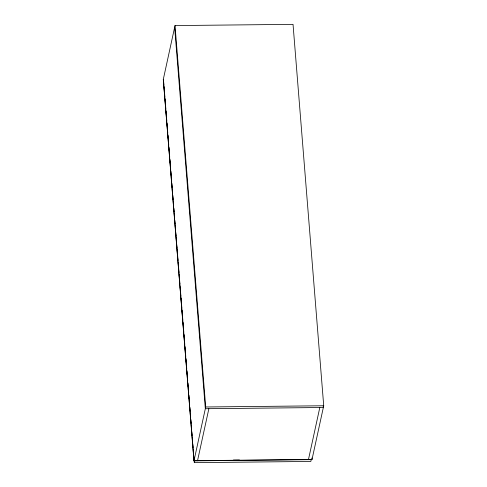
<?xml version="1.0" encoding="UTF-8"?>
<svg xmlns="http://www.w3.org/2000/svg" width="487" height="487" viewBox="0 0 487 487"><rect width="100%" height="100%" fill="white"/><g stroke="black" fill="none" stroke-linecap="round" stroke-linejoin="round"><path stroke-width="0.73" d="M175.022 25.574L163.279 79.454L193.966 460.872L311.978 459.649L323.721 405.768L293.034 24.35L175.022 25.574L205.709 406.986L193.966 460.872M311.321 459.229L310.84 461.445L194.307 462.65L194.788 460.434M197.503 460.836L208.874 408.684M308.435 459.685L319.807 407.534M205.709 406.986L323.721 405.768M233.383 460.038L239.434 459.978M281.054 459.545L287.111 459.484M323.222 405.981L323.344 407.497L205.331 408.721L174.644 27.302M311.899 457.938L312.021 459.454L194.009 460.678L163.322 79.259M163.699 82.273L163.882 84.549M164.064 86.82L164.369 90.606M164.551 92.883L164.862 96.67M165.044 98.946L165.349 102.733M165.531 105.003L165.836 108.796M166.018 111.066L166.323 114.853M166.505 117.13L166.81 120.916M166.992 123.193L167.297 126.979M167.418 128.495L167.784 133.042M167.966 135.313L168.271 139.105M168.392 140.621L168.758 145.163M168.946 147.439L169.251 151.226M169.433 153.502L169.738 157.289M169.92 159.559L170.225 163.352M170.407 165.623L170.712 169.409M170.834 170.925L171.199 175.472M171.381 177.749L171.686 181.535M171.808 183.051L172.173 187.598M172.355 189.869L172.66 193.662M172.782 195.171L173.153 199.719M173.335 201.995L173.64 205.782M173.822 208.052L174.127 211.845M174.249 213.361L174.614 217.908M174.796 220.179L175.101 223.965M175.223 225.481L175.588 230.028M175.77 232.305L176.075 236.092M176.197 237.607L176.562 242.155M176.744 244.425L177.049 248.212M177.177 249.728L177.542 254.275M177.664 255.791L178.029 260.338M178.212 262.609L178.516 266.401M178.638 267.917L179.003 272.464M179.186 274.735L179.429 277.767M179.612 280.037L179.916 283.83M180.16 286.861L180.403 289.887M180.586 292.163L180.89 295.95M181.073 298.227L181.383 302.013M181.566 304.284L181.87 308.076M182.053 310.347L182.357 314.139M182.601 317.165L182.844 320.196M183.027 322.473L183.331 326.26M183.575 329.291L183.818 332.323M184.001 334.593L184.305 338.386M184.488 340.656L184.792 344.443M184.975 346.72L185.279 350.506M185.468 352.783L185.772 356.569M185.955 358.84L186.259 362.632M186.442 364.903L186.746 368.696M186.929 370.966L187.233 374.753M187.416 377.029L187.72 380.816M187.903 383.086L188.207 386.879M188.39 389.15L188.694 392.942M188.877 395.213L189.181 398.999M189.364 401.276L189.674 405.062M189.857 407.339L190.161 411.125M190.344 413.396L190.648 417.189M190.831 419.459L191.135 423.246M191.318 425.522L191.622 429.309M191.805 431.585L192.109 435.372M192.292 437.643L192.596 441.435M192.779 443.706L193.083 447.498M193.266 449.769L193.57 453.555M193.759 455.832L194.307 462.65"/></g></svg>
